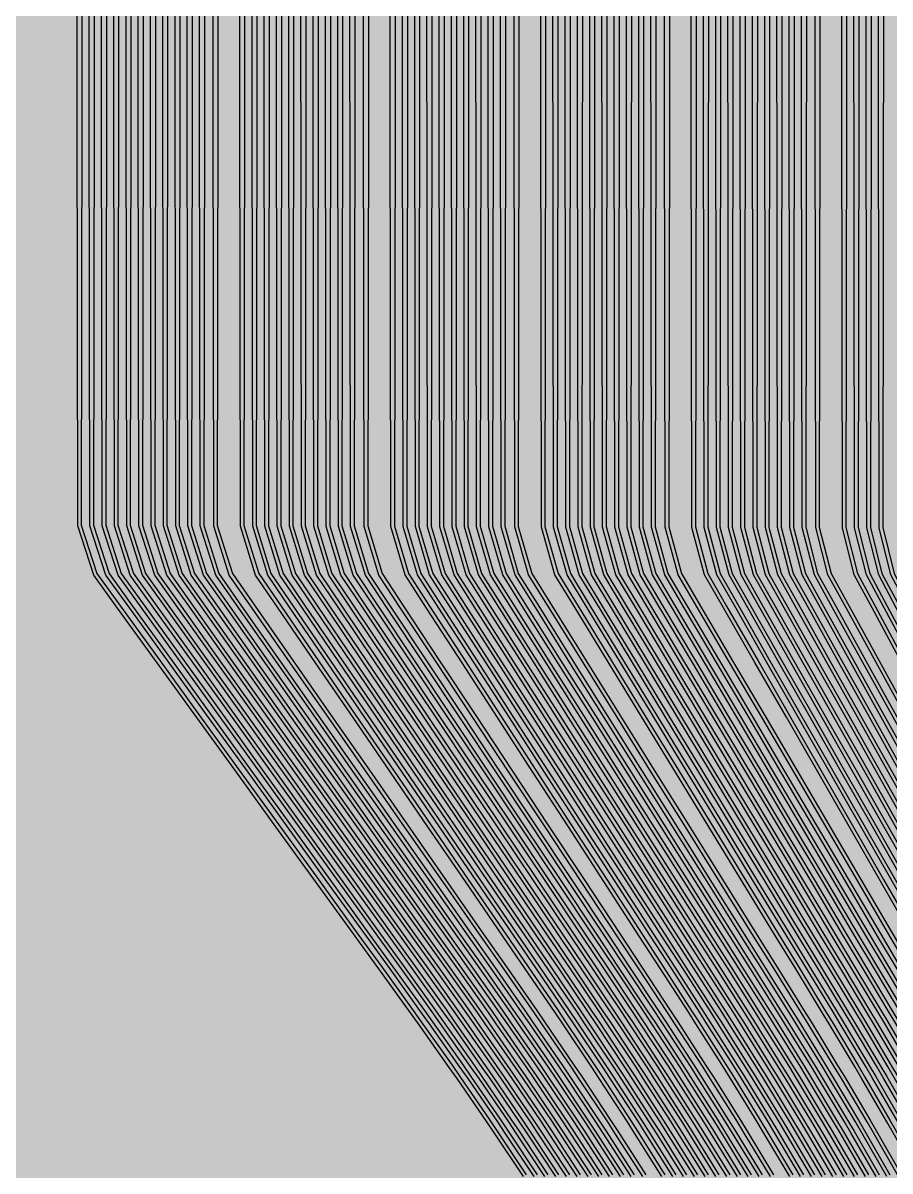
# Model space of a CAD drawing. Header units: metres. Extents: x -7240 to 10960, y -29667 to 1823.
# Drawn here: x -60 to 436, y -16546 to -15890 of the extents above; entities that cross this region are included whole.
import ezdxf

# ---------------------------------------------------------------- set-up
doc = ezdxf.new("R2010")
doc.units = ezdxf.units.M
doc.layers.add('Metal1', color=4, linetype='CONTINUOUS')
doc.layers.add('Polyimide', color=7, linetype='CONTINUOUS')

msp = doc.modelspace()

# ---------------------------------------------------------------- hatches: boundary and pattern name
at = {"layer": 'Polyimide'}
msp.add_hatch(color=7, dxfattribs=at).paths.add_polyline_path([(4088.45, -11806.89), (4098.72, -11851.21), (4115.58, -11893.47), (4138.63, -11932.7), (4167.35, -11967.99), (4201.08, -11998.53), (4239.03, -12023.62), (4280.35, -12042.68), (4349.18, -12073.73), (4413.2, -12113.76), (4471.26, -12162.04), (4522.3, -12217.69), (4565.39, -12279.7), (4599.74, -12346.94), (4624.73, -12418.19), (4639.91, -12492.16), (4645, -12567.5), (4639.91, -12642.84), (4624.73, -12716.8), (4599.74, -12788.06), (4565.39, -12855.3), (4522.3, -12917.31), (4471.26, -12972.96), (4413.2, -13021.24), (4349.18, -13061.27), (4280.35, -13092.32), (4239.03, -13111.38), (4201.08, -13136.47), (4167.35, -13167.01), (4138.63, -13202.3), (4115.58, -13241.52), (4098.72, -13283.78), (4088.45, -13328.11), (4085, -13373.48), (4085, -13567.5), (4099.45, -13861.55), (4142.64, -14152.77), (4214.18, -14438.35), (4313.36, -14715.55), (4439.24, -14981.69), (4590.59, -15234.21), (4765.97, -15470.68), (4963.68, -15688.82), (5181.82, -15886.53), (5418.29, -16061.91), (5670.81, -16213.26), (5936.95, -16339.14), (6214.15, -16438.32), (6499.73, -16509.85), (6790.95, -16553.05), (7085, -16567.5), (9960.38, -16567.5), (10038.79, -16571.35), (10116.45, -16582.87), (10192.6, -16601.95), (10266.52, -16628.4), (10337.49, -16661.96), (10404.83, -16702.32), (10467.89, -16749.09), (10526.06, -16801.81), (10578.78, -16859.98), (10625.55, -16923.04), (10665.91, -16990.38), (10699.48, -17061.35), (10725.93, -17135.27), (10745, -17211.43), (10756.52, -17289.08), (10760.38, -17367.5), (10760.38, -21957.3), (10721.61, -22012.91), (10685.97, -22070.59), (10653.58, -22130.14), (10624.53, -22191.39), (10598.92, -22254.16), (10576.82, -22318.25), (10558.3, -22383.46), (10543.41, -22449.6), (10532.21, -22516.46), (10524.72, -22583.84), (10520.97, -22651.53), (10520.97, -22719.32), (10524.72, -22787.01), (10532.21, -22854.38), (10543.41, -22921.24), (10558.3, -22987.38), (10576.82, -23052.6), (10598.92, -23116.68), (10624.53, -23179.45), (10653.58, -23240.71), (10685.97, -23300.26), (10721.61, -23357.93), (10760.38, -23413.54), (10760.38, -28667.5), (10756.52, -28745.91), (10745, -28823.57), (10725.93, -28899.73), (10699.48, -28973.65), (10665.91, -29044.62), (10625.55, -29111.96), (10578.78, -29175.01), (10526.06, -29233.19), (10467.89, -29285.91), (10404.83, -29332.68), (10337.49, -29373.04), (10266.52, -29406.6), (10192.6, -29433.05), (10116.45, -29452.13), (10038.79, -29463.65), (9960.38, -29467.5), (-6239.63, -29467.5), (-6318.04, -29463.65), (-6395.7, -29452.13), (-6471.85, -29433.05), (-6545.77, -29406.6), (-6616.74, -29373.04), (-6684.08, -29332.68), (-6747.14, -29285.91), (-6805.31, -29233.19), (-6858.03, -29175.01), (-6904.8, -29111.96), (-6945.16, -29044.62), (-6978.73, -28973.65), (-7005.18, -28899.73), (-7024.25, -28823.57), (-7035.77, -28745.91), (-7039.63, -28667.5), (-7039.63, -23426.32), (-6999.36, -23370.07), (-6962.33, -23311.63), (-6928.66, -23251.2), (-6898.45, -23188.96), (-6871.81, -23125.12), (-6848.81, -23059.88), (-6829.53, -22993.44), (-6814.04, -22926.02), (-6802.37, -22857.83), (-6794.57, -22789.09), (-6790.67, -22720.02), (-6790.67, -22650.84), (-6794.57, -22581.77), (-6802.37, -22513.03), (-6814.04, -22444.84), (-6829.53, -22377.42), (-6848.81, -22310.98), (-6871.81, -22245.74), (-6898.45, -22181.89), (-6928.66, -22119.66), (-6962.33, -22059.22), (-6999.36, -22000.79), (-7039.63, -21944.54), (-7039.63, -17367.5), (-7035.77, -17289.08), (-7024.25, -17211.43), (-7005.18, -17135.27), (-6978.73, -17061.35), (-6945.16, -16990.38), (-6904.8, -16923.04), (-6858.03, -16859.98), (-6805.31, -16801.81), (-6747.14, -16749.09), (-6684.08, -16702.32), (-6616.74, -16661.96), (-6545.77, -16628.4), (-6471.85, -16601.95), (-6395.7, -16582.87), (-6318.04, -16571.35), (-6239.63, -16567.5), (-3334, -16567.5), (-3039.95, -16553.05), (-2748.73, -16509.85), (-2463.15, -16438.32), (-2185.95, -16339.14), (-1919.81, -16213.26), (-1667.29, -16061.91), (-1430.82, -15886.53), (-1212.68, -15688.82), (-1014.97, -15470.68), (-839.59, -15234.21), (-688.24, -14981.69), (-562.36, -14715.55), (-463.18, -14438.35), (-391.64, -14152.77), (-348.45, -13861.55), (-334, -13567.5), (-334, -13373.48), (-337.45, -13328.11), (-347.72, -13283.78), (-364.58, -13241.52), (-387.63, -13202.3), (-416.35, -13167.01), (-450.08, -13136.47), (-488.03, -13111.38), (-529.35, -13092.32), (-529.35, -13092.32), (-598.18, -13061.27), (-662.2, -13021.24), (-720.26, -12972.96), (-771.3, -12917.31), (-814.39, -12855.3), (-848.74, -12788.06), (-873.73, -12716.8), (-888.91, -12642.84), (-894, -12567.5), (-888.91, -12492.16), (-873.73, -12418.19), (-848.74, -12346.94), (-814.39, -12279.7), (-771.3, -12217.69), (-720.26, -12162.04), (-662.2, -12113.76), (-598.18, -12073.73), (-529.35, -12042.68), (-488.03, -12023.62), (-450.08, -11998.53), (-416.35, -11967.99), (-387.63, -11932.7), (-364.58, -11893.47), (-347.72, -11851.21), (-337.45, -11806.89), (-334, -11761.52), (-334, -11074.31), (-337.45, -11028.94), (-347.72, -10984.62), (-364.58, -10942.36), (-387.63, -10903.13), (-416.35, -10867.84), (-450.08, -10837.3), (-488.03, -10812.21), (-529.35, -10793.16), (-529.35, -10793.16), (-598.18, -10762.1), (-662.2, -10722.07), (-720.26, -10673.8), (-771.3, -10618.15), (-814.39, -10556.13), (-848.74, -10488.89), (-873.73, -10417.64), (-888.91, -10343.67), (-894, -10268.33), (-888.91, -10192.99), (-873.73, -10119.03), (-848.74, -10047.77), (-814.39, -9980.53), (-771.3, -9918.52), (-720.26, -9862.87), (-662.2, -9814.59), (-598.18, -9774.56), (-529.35, -9743.51), (-488.03, -9724.45), (-450.08, -9699.36), (-416.35, -9668.82), (-387.63, -9633.53), (-364.58, -9594.31), (-347.72, -9552.05), (-337.45, -9507.72), (-334, -9462.35), (-334, -8775.14), (-337.45, -8729.78), (-347.72, -8685.45), (-364.58, -8643.19), (-387.63, -8603.96), (-416.35, -8568.68), (-450.08, -8538.14), (-488.03, -8513.05), (-529.35, -8493.99), (-529.35, -8493.99), (-598.18, -8462.94), (-662.2, -8422.91), (-720.26, -8374.63), (-771.3, -8318.98), (-814.39, -8256.97), (-848.74, -8189.73), (-873.73, -8118.47), (-888.91, -8044.5), (-894, -7969.17), (-888.91, -7893.83), (-873.73, -7819.86), (-848.74, -7748.61), (-814.39, -7681.36), (-771.3, -7619.35), (-720.26, -7563.7), (-662.2, -7515.42), (-598.18, -7475.4), (-529.35, -7444.34), (-529.35, -7444.34), (-488.03, -7425.28), (-450.08, -7400.2), (-416.35, -7369.66), (-387.63, -7334.37), (-364.58, -7295.14), (-347.72, -7252.88), (-337.45, -7208.56), (-334, -7163.19), (-334, -6475.98), (-337.45, -6430.61), (-347.72, -6386.29), (-364.58, -6344.02), (-387.63, -6304.8), (-416.35, -6269.51), (-450.08, -6238.97), (-488.03, -6213.88), (-529.35, -6194.82), (-529.35, -6194.82), (-598.18, -6163.77), (-662.2, -6123.74), (-720.26, -6075.46), (-771.3, -6019.81), (-814.39, -5957.8), (-848.74, -5890.56), (-873.73, -5819.31), (-888.91, -5745.34), (-894, -5670), (-888.91, -5594.66), (-873.73, -5520.69), (-848.74, -5449.44), (-814.39, -5382.2), (-771.3, -5320.19), (-720.26, -5264.54), (-662.2, -5216.26), (-598.18, -5176.23), (-529.35, -5145.18), (-529.35, -5145.18), (-488.03, -5126.12), (-450.08, -5101.03), (-416.35, -5070.49), (-387.63, -5035.2), (-364.58, -4995.98), (-347.72, -4953.71), (-337.45, -4909.39), (-334, -4864.02), (-334, 380), (-334, 1522.5), (-289, 1522.5), (-288.78, 1515.63), (-288.1, 1508.79), (-286.98, 1502.02), (-285.42, 1495.32), (-283.43, 1488.75), (-281.01, 1482.32), (-278.17, 1476.06), (-274.93, 1470), (-271.3, 1464.17), (-267.3, 1458.58), (-262.94, 1453.27), (-258.25, 1448.25), (-253.23, 1443.56), (-247.92, 1439.2), (-242.33, 1435.2), (-236.5, 1431.57), (-230.44, 1428.33), (-224.18, 1425.49), (-217.75, 1423.07), (-211.18, 1421.08), (-204.48, 1419.52), (-197.71, 1418.4), (-190.87, 1417.72), (-184, 1417.5), (-177.13, 1417.72), (-170.29, 1418.4), (-163.52, 1419.52), (-156.82, 1421.08), (-150.25, 1423.07), (-143.82, 1425.49), (-137.56, 1428.33), (-131.5, 1431.57), (-125.67, 1435.2), (-120.08, 1439.2), (-114.77, 1443.56), (-109.75, 1448.25), (-105.06, 1453.27), (-100.7, 1458.58), (-96.7, 1464.17), (-93.07, 1470), (-89.83, 1476.06), (-86.99, 1482.32), (-84.57, 1488.75), (-82.58, 1495.32), (-81.02, 1502.02), (-79.9, 1508.79), (-79.22, 1515.63), (-79, 1522.5), (1786, 1522.5), (3835, 1522.5), (3835.21, 1529.04), (3835.86, 1535.55), (3836.92, 1542.01), (3838.41, 1548.38), (3840.31, 1554.64), (3842.61, 1560.77), (3845.31, 1566.73), (3848.4, 1572.5), (3851.85, 1578.06), (3855.66, 1583.38), (3859.82, 1588.43), (3864.29, 1593.21), (3869.07, 1597.68), (3874.12, 1601.84), (3879.44, 1605.65), (3885, 1609.1), (3890.77, 1612.19), (3896.73, 1614.89), (3902.86, 1617.19), (3909.12, 1619.09), (3915.49, 1620.58), (3921.95, 1621.64), (3928.46, 1622.29), (3935, 1622.5), (3941.54, 1622.29), (3948.05, 1621.64), (3954.51, 1620.58), (3960.88, 1619.09), (3967.14, 1617.19), (3973.27, 1614.89), (3979.23, 1612.19), (3985, 1609.1), (3990.56, 1605.65), (3995.88, 1601.84), (4000.93, 1597.68), (4005.71, 1593.21), (4010.18, 1588.43), (4014.34, 1583.38), (4018.15, 1578.06), (4021.6, 1572.5), (4024.69, 1566.73), (4027.39, 1560.77), (4029.69, 1554.64), (4031.59, 1548.38), (4033.08, 1542.01), (4034.14, 1535.55), (4034.79, 1529.04), (4035, 1522.5), (4085, 1522.5), (4085, 380), (4085, 330), (4085, -4864.02), (4088.45, -4909.39), (4098.72, -4953.71), (4115.58, -4995.98), (4138.63, -5035.2), (4167.35, -5070.49), (4201.08, -5101.03), (4239.03, -5126.12), (4280.35, -5145.18), (4280.35, -5145.18), (4349.18, -5176.23), (4413.2, -5216.26), (4471.26, -5264.54), (4522.3, -5320.19), (4565.39, -5382.2), (4599.74, -5449.44), (4624.73, -5520.69), (4639.91, -5594.66), (4645, -5670), (4639.91, -5745.34), (4624.73, -5819.31), (4599.74, -5890.56), (4565.39, -5957.8), (4522.3, -6019.81), (4471.26, -6075.46), (4413.2, -6123.74), (4349.18, -6163.77), (4280.35, -6194.82), (4239.03, -6213.88), (4201.08, -6238.97), (4167.35, -6269.51), (4138.63, -6304.8), (4115.58, -6344.02), (4098.72, -6386.29), (4088.45, -6430.61), (4085, -6475.98), (4085, -11761.52), (4088.45, -11806.89)])

# ---------------------------------------------------------------- linework, layer by layer
at = {"layer": 'Metal1'}
for points in [[(226.17, -16548.82), (209.63, -16523.96), (205.33, -16517.59), (188.25, -16492.73), (183.8, -16486.36), (166.18, -16461.5), (161.6, -16455.13), (143.59, -16430.17), (130, -16411.4), (107.39, -16380.15), (84.77, -16348.91), (62.15, -16317.67), (39.54, -16286.43), (16.92, -16255.19), (-5.69, -16223.95), (-19.36, -16205.08), (-28.52, -16176.86), (-29.25, -15692.12)], [(-25.75, -15692.12), (-26.48, -16176.53), (-17.55, -16204.16), (-4.07, -16222.78), (18.54, -16254.02), (41.16, -16285.26), (63.77, -16316.5), (86.39, -16347.74), (109.01, -16378.98), (131.62, -16410.22), (145.21, -16429), (163.23, -16453.96), (167.81, -16460.34), (185.44, -16485.21), (189.9, -16491.6), (206.98, -16516.47), (211.29, -16522.84), (227.83, -16547.72)], [(232.33, -16548.82), (215.85, -16523.96), (211.56, -16517.59), (194.54, -16492.73), (190.11, -16486.36), (172.55, -16461.5), (167.98, -16455.13), (150.03, -16430.17), (136.48, -16411.39), (113.94, -16380.15), (91.4, -16348.91), (68.86, -16317.67), (46.31, -16286.43), (23.77, -16255.19), (1.23, -16223.95), (-12.39, -16205.08), (-21.52, -16176.87), (-22.25, -15692.12)], [(-18.75, -15692.12), (-19.48, -16176.55), (-10.58, -16204.16), (2.85, -16222.78), (25.39, -16254.02), (47.94, -16285.26), (70.48, -16316.5), (93.02, -16347.74), (115.56, -16378.98), (138.1, -16410.22), (151.65, -16429), (169.61, -16453.96), (174.18, -16460.34), (191.75, -16485.21), (196.19, -16491.6), (213.22, -16516.47), (217.51, -16522.85), (234, -16547.72)], [(238.5, -16548.82), (222.07, -16523.96), (217.8, -16517.59), (200.83, -16492.73), (196.41, -16486.36), (178.91, -16461.5), (174.36, -16455.13), (156.46, -16430.16), (142.96, -16411.39), (120.49, -16380.15), (98.03, -16348.91), (75.56, -16317.67), (53.09, -16286.43), (30.62, -16255.19), (8.16, -16223.95), (-5.42, -16205.08), (-14.52, -16176.89), (-15.25, -15692.12)], [(-11.75, -15692.12), (-12.48, -16176.57), (-3.61, -16204.16), (9.78, -16222.78), (32.25, -16254.02), (54.72, -16285.26), (77.18, -16316.5), (99.65, -16347.74), (122.12, -16378.98), (144.59, -16410.23), (158.09, -16429), (175.98, -16453.96), (180.54, -16460.34), (198.05, -16485.21), (202.48, -16491.6), (219.45, -16516.47), (223.74, -16522.85), (240.17, -16547.72)], [(244.66, -16548.82), (228.29, -16523.95), (224.03, -16517.59), (207.12, -16492.73), (202.72, -16486.36), (185.27, -16461.49), (180.73, -16455.13), (162.9, -16430.16), (149.44, -16411.39), (127.05, -16380.15), (104.66, -16348.91), (82.26, -16317.67), (59.87, -16286.43), (37.47, -16255.19), (15.08, -16223.95), (1.55, -16205.07), (-7.52, -16176.91), (-8.25, -15692.12)], [(-4.75, -15692.12), (-5.48, -16176.59), (3.36, -16204.16), (16.71, -16222.78), (39.1, -16254.02), (61.49, -16285.26), (83.89, -16316.5), (106.28, -16347.74), (128.67, -16378.99), (151.07, -16410.23), (164.52, -16429), (182.36, -16453.97), (186.9, -16460.34), (204.36, -16485.22), (208.77, -16491.6), (225.69, -16516.47), (229.96, -16522.85), (246.34, -16547.72)], [(250.83, -16548.81), (234.51, -16523.95), (230.26, -16517.59), (213.41, -16492.73), (209.02, -16486.36), (191.63, -16461.49), (187.11, -16455.13), (169.33, -16430.16), (155.92, -16411.39), (133.6, -16380.15), (111.28, -16348.91), (88.96, -16317.67), (66.65, -16286.43), (44.33, -16255.19), (22.01, -16223.95), (8.52, -16205.07), (-0.52, -16176.92), (-1.25, -15692.12)], [(2.25, -15692.12), (1.52, -16176.61), (10.33, -16204.17), (23.63, -16222.78), (45.95, -16254.02), (68.27, -16285.26), (90.59, -16316.51), (112.91, -16347.75), (135.23, -16378.99), (157.55, -16410.23), (170.96, -16429), (188.74, -16453.97), (193.27, -16460.34), (210.66, -16485.22), (215.06, -16491.6), (231.92, -16516.47), (236.18, -16522.85), (252.5, -16547.72)], [(256.99, -16548.81), (240.73, -16523.95), (236.5, -16517.59), (219.7, -16492.72), (215.32, -16486.36), (197.99, -16461.49), (193.49, -16455.12), (175.77, -16430.16), (162.4, -16411.39), (140.16, -16380.15), (117.91, -16348.91), (95.67, -16317.67), (73.42, -16286.43), (51.18, -16255.18), (28.93, -16223.94), (15.49, -16205.07), (6.48, -16176.94), (5.75, -15692.12)], [(9.25, -15692.12), (8.52, -16176.62), (17.3, -16204.17), (30.56, -16222.78), (52.81, -16254.02), (75.05, -16285.27), (97.3, -16316.51), (119.54, -16347.75), (141.79, -16378.99), (164.03, -16410.23), (177.4, -16429), (195.12, -16453.97), (199.63, -16460.34), (216.97, -16485.22), (221.35, -16491.6), (238.16, -16516.47), (242.4, -16522.85), (258.67, -16547.73)], [(263.16, -16548.81), (246.95, -16523.95), (242.73, -16517.58), (225.99, -16492.72), (221.63, -16486.36), (204.35, -16461.49), (199.87, -16455.12), (182.21, -16430.16), (168.88, -16411.39), (146.71, -16380.15), (124.54, -16348.91), (102.37, -16317.67), (80.2, -16286.42), (58.03, -16255.18), (35.86, -16223.94), (22.46, -16205.07), (13.48, -16176.96), (12.75, -15692.12)], [(16.25, -15692.12), (15.52, -16176.64), (24.27, -16204.17), (37.49, -16222.79), (59.66, -16254.03), (81.83, -16285.27), (104, -16316.51), (126.17, -16347.75), (148.34, -16378.99), (170.52, -16410.23), (183.84, -16429), (201.5, -16453.97), (205.99, -16460.34), (223.27, -16485.22), (227.64, -16491.6), (244.39, -16516.47), (248.62, -16522.85), (264.84, -16547.73)], [(269.32, -16548.81), (253.17, -16523.95), (248.96, -16517.58), (232.28, -16492.72), (227.93, -16486.35), (210.71, -16461.49), (206.24, -16455.12), (188.64, -16430.16), (175.36, -16411.39), (153.27, -16380.15), (131.17, -16348.9), (109.07, -16317.66), (86.98, -16286.42), (64.88, -16255.18), (42.78, -16223.94), (29.43, -16205.07), (20.48, -16176.98), (19.75, -15692.12)], [(23.25, -15692.12), (22.52, -16176.66), (31.24, -16204.17), (44.41, -16222.79), (66.51, -16254.03), (88.61, -16285.27), (110.71, -16316.51), (132.8, -16347.75), (154.9, -16378.99), (177, -16410.23), (190.28, -16429), (207.88, -16453.97), (212.35, -16460.34), (229.58, -16485.22), (233.93, -16491.6), (250.63, -16516.47), (254.84, -16522.85), (271, -16547.73)], [(275.49, -16548.81), (259.39, -16523.94), (255.2, -16517.58), (238.56, -16492.72), (234.24, -16486.35), (217.08, -16461.48), (212.62, -16455.12), (195.08, -16430.16), (181.84, -16411.39), (159.82, -16380.14), (137.8, -16348.9), (115.78, -16317.66), (93.75, -16286.42), (71.73, -16255.18), (49.71, -16223.94), (36.4, -16205.07), (27.48, -16176.99), (26.75, -15692.12)], [(30.25, -15692.12), (29.52, -16176.68), (38.22, -16204.17), (51.34, -16222.79), (73.36, -16254.03), (95.39, -16285.27), (117.41, -16316.51), (139.43, -16347.75), (161.46, -16378.99), (183.48, -16410.23), (196.71, -16429.01), (214.26, -16453.97), (218.72, -16460.34), (235.89, -16485.22), (240.22, -16491.6), (256.86, -16516.48), (261.06, -16522.85), (277.17, -16547.73)], [(281.65, -16548.81), (265.6, -16523.94), (261.43, -16517.58), (244.85, -16492.72), (240.54, -16486.35), (223.44, -16461.48), (219, -16455.12), (201.51, -16430.15), (188.33, -16411.38), (166.38, -16380.14), (144.43, -16348.9), (122.48, -16317.66), (100.53, -16286.42), (78.58, -16255.18), (56.63, -16223.94), (43.37, -16205.07), (34.48, -16177.01), (33.75, -15692.12)], [(37.25, -15692.12), (36.52, -16176.69), (45.19, -16204.17), (58.27, -16222.79), (80.22, -16254.03), (102.17, -16285.27), (124.11, -16316.51), (146.06, -16347.75), (168.01, -16378.99), (189.96, -16410.23), (203.15, -16429.01), (220.63, -16453.97), (225.08, -16460.34), (242.19, -16485.22), (246.51, -16491.6), (263.1, -16516.48), (267.28, -16522.85), (283.34, -16547.73)], [(287.82, -16548.81), (271.82, -16523.94), (267.66, -16517.58), (251.14, -16492.72), (246.84, -16486.35), (229.8, -16461.48), (225.37, -16455.12), (207.95, -16430.15), (194.81, -16411.38), (172.93, -16380.14), (151.06, -16348.9), (129.18, -16317.66), (107.31, -16286.42), (85.43, -16255.18), (63.56, -16223.94), (50.34, -16205.07), (41.48, -16177.03), (40.75, -15692.12)], [(44.25, -15692.12), (43.52, -16176.71), (52.16, -16204.17), (65.19, -16222.79), (87.07, -16254.03), (108.94, -16285.27), (130.82, -16316.51), (152.69, -16347.75), (174.57, -16378.99), (196.44, -16410.24), (209.59, -16429.01), (227.01, -16453.97), (231.44, -16460.34), (248.5, -16485.22), (252.8, -16491.6), (269.33, -16516.48), (273.5, -16522.85), (289.5, -16547.73)], [(294.42, -16548.81), (278.5, -16523.94), (274.36, -16517.58), (257.92, -16492.71), (253.64, -16486.35), (236.67, -16461.48), (232.27, -16455.12), (214.92, -16430.15), (201.84, -16411.38), (180.07, -16380.14), (158.29, -16348.9), (136.52, -16317.66), (114.75, -16286.42), (92.98, -16255.18), (71.2, -16223.94), (58.05, -16205.07), (49.23, -16177.05), (48.5, -15692.12)], [(52, -15692.12), (51.27, -16176.73), (59.87, -16204.17), (72.84, -16222.79), (94.62, -16254.03), (116.39, -16285.27), (138.16, -16316.51), (159.94, -16347.76), (181.71, -16379), (203.48, -16410.24), (216.56, -16429.01), (233.91, -16453.98), (238.32, -16460.35), (255.29, -16485.23), (259.58, -16491.6), (276.03, -16516.48), (280.18, -16522.85), (296.11, -16547.73)], [(305.39, -16548.8), (289.75, -16523.93), (285.68, -16517.57), (269.52, -16492.7), (265.32, -16486.34), (248.65, -16461.47), (244.32, -16455.11), (227.28, -16430.14), (214.43, -16411.37), (193.03, -16380.13), (171.64, -16348.89), (150.25, -16317.65), (128.85, -16286.41), (107.46, -16255.17), (86.07, -16223.93), (73.15, -16205.06), (64.48, -16177.13), (63.75, -15692.12)], [(67.25, -15692.12), (66.52, -16176.82), (74.97, -16204.18), (87.72, -16222.8), (109.11, -16254.04), (130.5, -16285.28), (151.9, -16316.52), (173.29, -16347.76), (194.68, -16379), (216.08, -16410.24), (228.93, -16429.02), (245.97, -16453.98), (250.31, -16460.35), (266.99, -16485.23), (271.19, -16491.61), (287.36, -16516.49), (291.44, -16522.86), (307.09, -16547.74)], [(311.56, -16548.8), (295.97, -16523.93), (291.92, -16517.57), (275.81, -16492.7), (271.62, -16486.34), (255.01, -16461.47), (250.7, -16455.11), (233.72, -16430.14), (220.91, -16411.37), (199.59, -16380.13), (178.27, -16348.89), (156.95, -16317.65), (135.63, -16286.41), (114.31, -16255.17), (92.99, -16223.93), (80.12, -16205.06), (71.48, -16177.15), (70.75, -15692.12)], [(74.25, -15692.12), (73.52, -16176.84), (81.94, -16204.18), (94.65, -16222.8), (115.96, -16254.04), (137.28, -16285.28), (158.6, -16316.52), (179.92, -16347.76), (201.24, -16379), (222.56, -16410.25), (235.37, -16429.02), (252.35, -16453.98), (256.67, -16460.35), (273.29, -16485.23), (277.49, -16491.61), (293.6, -16516.49), (297.66, -16522.86), (313.26, -16547.74)], [(317.72, -16548.8), (302.19, -16523.92), (298.15, -16517.57), (282.1, -16492.7), (277.93, -16486.34), (261.37, -16461.47), (257.08, -16455.11), (240.15, -16430.14), (227.39, -16411.37), (206.14, -16380.13), (184.9, -16348.89), (163.65, -16317.65), (142.41, -16286.41), (121.16, -16255.17), (99.92, -16223.93), (87.09, -16205.06), (78.48, -16177.16), (77.75, -15692.12)], [(81.25, -15692.12), (80.52, -16176.86), (88.91, -16204.18), (101.57, -16222.8), (122.82, -16254.04), (144.06, -16285.28), (165.31, -16316.52), (186.55, -16347.77), (207.8, -16379.01), (229.04, -16410.25), (241.81, -16429.02), (258.73, -16453.99), (263.03, -16460.35), (279.6, -16485.24), (283.78, -16491.61), (299.83, -16516.49), (303.88, -16522.86), (319.42, -16547.74)], [(323.89, -16548.79), (308.4, -16523.92), (304.38, -16517.57), (288.39, -16492.7), (284.23, -16486.34), (267.73, -16461.46), (263.45, -16455.11), (246.59, -16430.14), (233.87, -16411.37), (212.7, -16380.13), (191.53, -16348.89), (170.36, -16317.65), (149.18, -16286.41), (128.01, -16255.17), (106.84, -16223.92), (94.06, -16205.06), (85.48, -16177.18), (84.75, -15692.12)], [(88.25, -15692.12), (87.52, -16176.87), (95.88, -16204.18), (108.5, -16222.8), (129.67, -16254.04), (150.84, -16285.28), (172.01, -16316.53), (193.18, -16347.77), (214.35, -16379.01), (235.52, -16410.25), (248.24, -16429.02), (265.11, -16453.99), (269.4, -16460.35), (285.9, -16485.24), (290.07, -16491.61), (306.07, -16516.49), (310.1, -16522.86), (325.59, -16547.74)], [(330.05, -16548.79), (314.62, -16523.92), (310.62, -16517.56), (294.68, -16492.7), (290.54, -16486.34), (274.09, -16461.46), (269.83, -16455.1), (253.02, -16430.14), (240.35, -16411.37), (219.25, -16380.13), (198.16, -16348.89), (177.06, -16317.65), (155.96, -16286.41), (134.86, -16255.16), (113.77, -16223.92), (101.03, -16205.05), (92.48, -16177.2), (91.75, -15692.12)], [(95.25, -15692.12), (94.52, -16176.89), (102.85, -16204.18), (115.43, -16222.8), (136.52, -16254.05), (157.62, -16285.29), (178.72, -16316.53), (199.81, -16347.77), (220.91, -16379.01), (242.01, -16410.25), (254.68, -16429.02), (271.49, -16453.99), (275.76, -16460.35), (292.21, -16485.24), (296.36, -16491.61), (312.3, -16516.49), (316.32, -16522.86), (331.76, -16547.75)], [(336.22, -16548.79), (320.84, -16523.92), (316.85, -16517.56), (300.97, -16492.69), (296.84, -16486.33), (280.46, -16461.46), (276.21, -16455.1), (259.46, -16430.14), (246.83, -16411.37), (225.81, -16380.13), (204.78, -16348.89), (183.76, -16317.64), (162.74, -16286.4), (141.72, -16255.16), (120.69, -16223.92), (108, -16205.05), (99.48, -16177.21), (98.75, -15692.12)], [(102.25, -15692.12), (101.52, -16176.91), (109.82, -16204.18), (122.35, -16222.81), (143.38, -16254.05), (164.4, -16285.29), (185.42, -16316.53), (206.44, -16347.77), (227.47, -16379.01), (248.49, -16410.25), (261.12, -16429.02), (277.87, -16453.99), (282.12, -16460.35), (298.52, -16485.24), (302.65, -16491.61), (318.54, -16516.49), (322.54, -16522.86), (337.92, -16547.75)], [(342.38, -16548.79), (327.06, -16523.92), (323.08, -16517.56), (307.26, -16492.69), (303.15, -16486.33), (286.82, -16461.46), (282.58, -16455.1), (265.9, -16430.14), (253.31, -16411.37), (232.36, -16380.13), (211.41, -16348.88), (190.46, -16317.64), (169.52, -16286.4), (148.57, -16255.16), (127.62, -16223.92), (114.97, -16205.05), (106.48, -16177.23), (105.75, -15692.12)], [(109.25, -15692.12), (108.52, -16176.93), (116.79, -16204.19), (129.28, -16222.81), (150.23, -16254.05), (171.18, -16285.29), (192.13, -16316.53), (213.07, -16347.77), (234.02, -16379.01), (254.97, -16410.25), (267.56, -16429.02), (284.25, -16453.99), (288.49, -16460.35), (304.82, -16485.24), (308.94, -16491.61), (324.77, -16516.49), (328.76, -16522.86), (344.09, -16547.75)], [(348.55, -16548.79), (333.28, -16523.91), (329.32, -16517.56), (313.55, -16492.69), (309.45, -16486.33), (293.18, -16461.46), (288.96, -16455.1), (272.33, -16430.13), (259.79, -16411.36), (238.92, -16380.12), (218.04, -16348.88), (197.17, -16317.64), (176.29, -16286.4), (155.42, -16255.16), (134.54, -16223.92), (121.94, -16205.05), (113.48, -16177.25), (112.75, -15692.12)], [(116.25, -15692.12), (115.52, -16176.94), (123.76, -16204.19), (136.21, -16222.81), (157.08, -16254.05), (177.96, -16285.29), (198.83, -16316.53), (219.7, -16347.77), (240.58, -16379.01), (261.45, -16410.25), (273.99, -16429.02), (290.62, -16453.99), (294.85, -16460.36), (311.13, -16485.24), (315.23, -16491.61), (331.01, -16516.5), (334.98, -16522.86), (350.26, -16547.75)], [(354.71, -16548.79), (339.5, -16523.91), (335.55, -16517.56), (319.84, -16492.69), (315.75, -16486.33), (299.54, -16461.45), (295.34, -16455.1), (278.77, -16430.13), (266.27, -16411.36), (245.47, -16380.12), (224.67, -16348.88), (203.87, -16317.64), (183.07, -16286.4), (162.27, -16255.16), (141.47, -16223.92), (128.91, -16205.05), (120.48, -16177.26), (119.75, -15692.12)], [(123.25, -15692.12), (122.52, -16176.96), (130.73, -16204.19), (143.13, -16222.81), (163.93, -16254.05), (184.73, -16285.29), (205.53, -16316.53), (226.33, -16347.77), (247.13, -16379.01), (267.94, -16410.26), (280.43, -16429.03), (297, -16453.99), (301.21, -16460.36), (317.43, -16485.24), (321.52, -16491.61), (337.25, -16516.5), (341.2, -16522.86), (356.42, -16547.75)], [(360.88, -16548.79), (345.72, -16523.91), (341.78, -16517.56), (326.12, -16492.69), (322.06, -16486.33), (305.9, -16461.45), (301.71, -16455.1), (285.2, -16430.13), (272.75, -16411.36), (252.02, -16380.12), (231.3, -16348.88), (210.57, -16317.64), (189.85, -16286.4), (169.12, -16255.16), (148.39, -16223.92), (135.88, -16205.05), (127.48, -16177.28), (126.75, -15692.12)], [(130.25, -15692.12), (129.52, -16176.98), (137.71, -16204.19), (150.06, -16222.81), (170.79, -16254.05), (191.51, -16285.29), (212.24, -16316.53), (232.96, -16347.77), (253.69, -16379.02), (274.42, -16410.26), (286.87, -16429.03), (303.38, -16454), (307.57, -16460.36), (323.74, -16485.25), (327.81, -16491.61), (343.48, -16516.5), (347.42, -16522.86), (362.59, -16547.75)], [(367.48, -16548.78), (352.4, -16523.91), (348.48, -16517.56), (332.9, -16492.68), (328.85, -16486.33), (312.77, -16461.45), (308.61, -16455.1), (292.18, -16430.13), (279.79, -16411.36), (259.16, -16380.12), (238.54, -16348.88), (217.91, -16317.64), (197.29, -16286.4), (176.66, -16255.16), (156.04, -16223.91), (143.58, -16205.05), (135.23, -16177.3), (134.5, -15692.12)], [(138, -15692.12), (137.27, -16177), (145.42, -16204.19), (157.71, -16222.81), (178.33, -16254.05), (198.96, -16285.29), (219.58, -16316.54), (240.21, -16347.78), (260.83, -16379.02), (281.46, -16410.26), (293.85, -16429.03), (310.28, -16454), (314.45, -16460.36), (330.53, -16485.25), (334.59, -16491.61), (350.18, -16516.5), (354.1, -16522.86), (369.2, -16547.75)], [(378.45, -16548.78), (363.64, -16523.9), (359.8, -16517.55), (344.5, -16492.67), (340.53, -16486.32), (324.75, -16461.44), (320.66, -16455.09), (304.54, -16430.12), (292.37, -16411.35), (272.13, -16380.11), (251.88, -16348.87), (231.64, -16317.63), (211.39, -16286.39), (191.15, -16255.15), (170.91, -16223.91), (158.68, -16205.04), (150.48, -16177.38), (149.75, -15692.12)], [(153.25, -15692.12), (152.52, -16177.08), (160.52, -16204.2), (172.58, -16222.82), (192.83, -16254.06), (213.07, -16285.3), (233.32, -16316.54), (253.56, -16347.78), (273.81, -16379.02), (294.05, -16410.27), (306.21, -16429.03), (322.34, -16454), (326.44, -16460.36), (342.23, -16485.25), (346.2, -16491.62), (361.51, -16516.51), (365.36, -16522.87), (380.18, -16547.76)], [(384.62, -16548.78), (369.86, -16523.9), (366.04, -16517.55), (350.79, -16492.67), (346.84, -16486.32), (331.11, -16461.44), (327.04, -16455.09), (310.97, -16430.12), (298.85, -16411.35), (278.68, -16380.11), (258.51, -16348.87), (238.34, -16317.63), (218.17, -16286.39), (198, -16255.15), (177.83, -16223.91), (165.65, -16205.04), (157.48, -16177.4), (156.75, -15692.12)], [(160.25, -15692.12), (159.52, -16177.1), (167.49, -16204.2), (179.51, -16222.82), (199.68, -16254.06), (219.85, -16285.3), (240.02, -16316.54), (260.19, -16347.79), (280.36, -16379.03), (300.53, -16410.27), (312.65, -16429.04), (328.72, -16454.01), (332.8, -16460.36), (348.53, -16485.26), (352.49, -16491.62), (367.74, -16516.51), (371.58, -16522.87), (386.34, -16547.76)], [(390.78, -16548.77), (376.08, -16523.89), (372.27, -16517.55), (357.08, -16492.67), (353.14, -16486.32), (337.47, -16461.44), (333.42, -16455.09), (317.41, -16430.12), (305.33, -16411.35), (285.24, -16380.11), (265.14, -16348.87), (245.04, -16317.63), (224.95, -16286.39), (204.85, -16255.15), (184.76, -16223.9), (172.62, -16205.04), (164.48, -16177.41), (163.75, -15692.12)], [(167.25, -15692.12), (166.52, -16177.12), (174.46, -16204.2), (186.44, -16222.82), (206.53, -16254.06), (226.63, -16285.3), (246.73, -16316.55), (266.82, -16347.79), (286.92, -16379.03), (307.02, -16410.27), (319.09, -16429.04), (335.1, -16454.01), (339.16, -16460.36), (354.84, -16485.26), (358.79, -16491.62), (373.98, -16516.51), (377.8, -16522.87), (392.51, -16547.76)], [(396.95, -16548.77), (382.3, -16523.89), (378.5, -16517.54), (363.37, -16492.67), (359.45, -16486.32), (343.84, -16461.43), (339.79, -16455.08), (323.84, -16430.12), (311.81, -16411.35), (291.79, -16380.11), (271.77, -16348.87), (251.75, -16317.63), (231.72, -16286.39), (211.7, -16255.14), (191.68, -16223.9), (179.59, -16205.04), (171.48, -16177.43), (170.75, -15692.12)], [(174.25, -15692.12), (173.52, -16177.13), (181.43, -16204.2), (193.36, -16222.82), (213.39, -16254.07), (233.41, -16285.31), (253.43, -16316.55), (273.45, -16347.79), (293.48, -16379.03), (313.5, -16410.27), (325.53, -16429.04), (341.48, -16454.01), (345.53, -16460.37), (361.14, -16485.26), (365.08, -16491.62), (380.22, -16516.51), (384.02, -16522.87), (398.68, -16547.77)], [(403.11, -16548.77), (388.52, -16523.89), (384.74, -16517.54), (369.66, -16492.66), (365.75, -16486.31), (350.2, -16461.43), (346.17, -16455.08), (330.28, -16430.11), (318.29, -16411.35), (298.35, -16380.11), (278.4, -16348.87), (258.45, -16317.62), (238.5, -16286.38), (218.55, -16255.14), (198.61, -16223.9), (186.56, -16205.04), (178.48, -16177.44), (177.75, -15692.12)], [(181.25, -15692.12), (180.52, -16177.15), (188.4, -16204.2), (200.29, -16222.83), (220.24, -16254.07), (240.19, -16285.31), (260.14, -16316.55), (280.08, -16347.79), (300.03, -16379.03), (319.98, -16410.27), (331.96, -16429.04), (347.86, -16454.01), (351.89, -16460.37), (367.45, -16485.26), (371.37, -16491.62), (386.45, -16516.51), (390.24, -16522.87), (404.84, -16547.77)], [(409.28, -16548.77), (394.74, -16523.89), (390.97, -16517.54), (375.95, -16492.66), (372.05, -16486.31), (356.56, -16461.43), (352.55, -16455.08), (336.71, -16430.11), (324.77, -16411.35), (304.9, -16380.11), (285.03, -16348.86), (265.15, -16317.62), (245.28, -16286.38), (225.4, -16255.14), (205.53, -16223.9), (193.53, -16205.04), (185.48, -16177.46), (184.75, -15692.12)], [(188.25, -15692.12), (187.52, -16177.17), (195.37, -16204.2), (207.22, -16222.83), (227.09, -16254.07), (246.97, -16285.31), (266.84, -16316.55), (286.71, -16347.79), (306.59, -16379.03), (326.46, -16410.27), (338.4, -16429.04), (354.24, -16454.01), (358.25, -16460.37), (373.76, -16485.26), (377.66, -16491.62), (392.69, -16516.51), (396.46, -16522.87), (411.01, -16547.77)], [(415.45, -16548.77), (400.96, -16523.89), (397.2, -16517.54), (382.24, -16492.66), (378.36, -16486.31), (362.92, -16461.43), (358.92, -16455.08), (343.15, -16430.11), (331.26, -16411.34), (311.46, -16380.1), (291.66, -16348.86), (271.86, -16317.62), (252.06, -16286.38), (232.26, -16255.14), (212.46, -16223.9), (200.5, -16205.03), (192.48, -16177.47), (191.75, -15692.12)], [(195.25, -15692.12), (194.52, -16177.18), (202.34, -16204.2), (214.14, -16222.83), (233.94, -16254.07), (253.74, -16285.31), (273.54, -16316.55), (293.34, -16347.79), (313.14, -16379.03), (332.94, -16410.27), (344.84, -16429.04), (360.61, -16454.01), (364.62, -16460.37), (380.06, -16485.26), (383.95, -16491.62), (398.92, -16516.52), (402.68, -16522.87), (417.18, -16547.77)], [(421.61, -16548.77), (407.18, -16523.88), (403.44, -16517.54), (388.53, -16492.66), (384.66, -16486.31), (369.28, -16461.43), (365.3, -16455.08), (349.59, -16430.11), (337.74, -16411.34), (318.01, -16380.1), (298.28, -16348.86), (278.56, -16317.62), (258.83, -16286.38), (239.11, -16255.14), (219.38, -16223.9), (207.47, -16205.03), (199.48, -16177.49), (198.75, -15692.12)], [(202.25, -15692.12), (201.52, -16177.2), (209.31, -16204.21), (221.07, -16222.83), (240.8, -16254.07), (260.52, -16285.31), (280.25, -16316.55), (299.97, -16347.79), (319.7, -16379.03), (339.43, -16410.28), (351.28, -16429.04), (366.99, -16454.01), (370.98, -16460.37), (386.37, -16485.26), (390.24, -16491.62), (405.16, -16516.52), (408.9, -16522.87), (423.34, -16547.77)], [(427.78, -16548.77), (413.4, -16523.88), (409.67, -16517.54), (394.82, -16492.66), (390.97, -16486.31), (375.64, -16461.42), (371.68, -16455.08), (356.02, -16430.11), (344.22, -16411.34), (324.56, -16380.1), (304.91, -16348.86), (285.26, -16317.62), (265.61, -16286.38), (245.96, -16255.14), (226.31, -16223.9), (214.44, -16205.03), (206.48, -16177.5), (205.75, -15692.12)], [(209.25, -15692.12), (208.52, -16177.22), (216.28, -16204.21), (228, -16222.83), (247.65, -16254.07), (267.3, -16285.31), (286.95, -16316.55), (306.61, -16347.8), (326.26, -16379.04), (345.91, -16410.28), (357.71, -16429.04), (373.37, -16454.02), (377.34, -16460.37), (392.67, -16485.27), (396.53, -16491.63), (411.39, -16516.52), (415.12, -16522.88), (429.51, -16547.77)], [(433.94, -16548.77), (419.62, -16523.88), (415.9, -16517.54), (401.11, -16492.65), (397.27, -16486.31), (382, -16461.42), (378.05, -16455.08), (362.46, -16430.11), (350.7, -16411.34), (331.12, -16380.1), (311.54, -16348.86), (291.96, -16317.62), (272.39, -16286.38), (252.81, -16255.14), (233.23, -16223.89), (221.41, -16205.03), (213.48, -16177.52), (212.75, -15692.12)], [(216.25, -15692.12), (215.52, -16177.23), (223.25, -16204.21), (234.93, -16222.83), (254.5, -16254.07), (274.08, -16285.31), (293.66, -16316.56), (313.24, -16347.8), (332.81, -16379.04), (352.39, -16410.28), (364.15, -16429.05), (379.75, -16454.02), (383.71, -16460.37), (398.98, -16485.27), (402.82, -16491.63), (417.63, -16516.52), (421.35, -16522.88), (435.68, -16547.77)], [(440.54, -16548.76), (426.29, -16523.88), (422.6, -16517.53), (407.88, -16492.65), (404.06, -16486.31), (388.88, -16461.42), (384.95, -16455.07), (369.43, -16430.1), (357.73, -16411.34), (338.26, -16380.1), (318.78, -16348.86), (299.3, -16317.62), (279.83, -16286.37), (260.35, -16255.13), (240.88, -16223.89), (229.12, -16205.03), (221.23, -16177.54), (220.5, -15692.12)], [(224, -15692.12), (223.27, -16177.25), (230.96, -16204.21), (242.57, -16222.83), (262.05, -16254.08), (281.53, -16285.32), (301, -16316.56), (320.48, -16347.8), (339.95, -16379.04), (359.43, -16410.28), (371.13, -16429.05), (386.65, -16454.02), (390.58, -16460.37), (405.77, -16485.27), (409.6, -16491.63), (424.32, -16516.52), (428.02, -16522.88), (442.28, -16547.78)], [(451.52, -16548.76), (437.54, -16523.87), (433.92, -16517.53), (419.49, -16492.64), (415.75, -16486.3), (400.85, -16461.41), (397, -16455.07), (381.79, -16430.1), (370.32, -16411.33), (351.22, -16380.09), (332.13, -16348.85), (313.03, -16317.61), (293.93, -16286.37), (274.84, -16255.13), (255.74, -16223.89), (244.21, -16205.02), (236.48, -16177.62), (235.75, -15692.12)], [(239.25, -15692.12), (238.52, -16177.34), (246.06, -16204.22), (257.45, -16222.84), (276.55, -16254.08), (295.64, -16285.32), (314.74, -16316.57), (333.83, -16347.81), (352.93, -16379.05), (372.03, -16410.29), (383.5, -16429.05), (398.71, -16454.03), (402.57, -16460.38), (417.47, -16485.28), (421.21, -16491.63), (435.66, -16516.53), (439.28, -16522.88), (453.26, -16547.78)], [(457.68, -16548.75), (443.76, -16523.87), (440.16, -16517.53), (425.78, -16492.64), (422.05, -16486.3), (407.22, -16461.41), (403.38, -16455.06), (388.23, -16430.1), (376.8, -16411.33), (357.78, -16380.09), (338.76, -16348.85), (319.73, -16317.61), (300.71, -16286.37), (281.69, -16255.12), (262.67, -16223.88), (251.18, -16205.02), (243.48, -16177.63), (242.75, -15692.12)], [(246.25, -15692.12), (245.52, -16177.35), (253.03, -16204.22), (264.38, -16222.84), (283.4, -16254.08), (302.42, -16285.33), (321.44, -16316.57), (340.46, -16347.81), (359.49, -16379.05), (378.51, -16410.29), (389.93, -16429.06), (405.09, -16454.03), (408.93, -16460.38), (423.77, -16485.28), (427.5, -16491.63), (441.89, -16516.53), (445.5, -16522.88), (459.43, -16547.78)], [(463.85, -16548.75), (449.98, -16523.86), (446.39, -16517.52), (432.06, -16492.64), (428.35, -16486.3), (413.58, -16461.4), (409.76, -16455.06), (394.66, -16430.09), (383.28, -16411.33), (364.33, -16380.09), (345.38, -16348.85), (326.44, -16317.61), (307.49, -16286.36), (288.54, -16255.12), (269.59, -16223.88), (258.15, -16205.02), (250.48, -16177.65), (249.75, -15692.12)], [(253.25, -15692.12), (252.52, -16177.37), (260.01, -16204.22), (271.3, -16222.85), (290.25, -16254.09), (309.2, -16285.33), (328.15, -16316.57), (347.09, -16347.81), (366.04, -16379.05), (384.99, -16410.29), (396.37, -16429.06), (411.47, -16454.03), (415.29, -16460.38), (430.08, -16485.28), (433.79, -16491.63), (448.13, -16516.53), (451.72, -16522.88), (465.6, -16547.79)], [(470.01, -16548.75), (456.2, -16523.86), (452.62, -16517.52), (438.35, -16492.64), (434.66, -16486.29), (419.94, -16461.4), (416.13, -16455.06), (401.1, -16430.09), (389.76, -16411.33), (370.89, -16380.09), (352.01, -16348.84), (333.14, -16317.6), (314.27, -16286.36), (295.39, -16255.12), (276.52, -16223.88), (265.12, -16205.02), (257.48, -16177.66), (256.75, -15692.12)], [(260.25, -15692.12), (259.52, -16177.38), (266.98, -16204.22), (278.23, -16222.85), (297.1, -16254.09), (315.98, -16285.33), (334.85, -16316.57), (353.72, -16347.81), (372.6, -16379.05), (391.47, -16410.29), (402.81, -16429.06), (417.85, -16454.03), (421.66, -16460.38), (436.38, -16485.28), (440.09, -16491.63), (454.36, -16516.53), (457.94, -16522.88), (471.76, -16547.79)], [(476.18, -16548.75), (462.42, -16523.86), (458.86, -16517.52), (444.64, -16492.63), (440.96, -16486.29), (426.3, -16461.4), (422.51, -16455.06), (407.53, -16430.09), (396.24, -16411.32), (377.44, -16380.08), (358.64, -16348.84), (339.84, -16317.6), (321.04, -16286.36), (302.24, -16255.12), (283.44, -16223.88), (272.09, -16205.02), (264.48, -16177.68), (263.75, -15692.12)], [(267.25, -15692.12), (266.52, -16177.4), (273.95, -16204.22), (285.16, -16222.85), (303.96, -16254.09), (322.76, -16285.33), (341.56, -16316.57), (360.35, -16347.81), (379.15, -16379.05), (397.95, -16410.29), (409.25, -16429.06), (424.23, -16454.03), (428.02, -16460.38), (442.69, -16485.28), (446.38, -16491.64), (460.6, -16516.54), (464.16, -16522.89), (477.93, -16547.79)], [(482.34, -16548.75), (468.64, -16523.86), (465.09, -16517.52), (450.93, -16492.63), (447.27, -16486.29), (432.66, -16461.4), (428.89, -16455.06), (413.97, -16430.09), (402.72, -16411.32), (384, -16380.08), (365.27, -16348.84), (346.54, -16317.6), (327.82, -16286.36), (309.09, -16255.12), (290.37, -16223.88), (279.06, -16205.02), (271.48, -16177.69), (270.75, -15692.12)], [(274.25, -15692.12), (273.52, -16177.41), (280.92, -16204.22), (292.08, -16222.85), (310.81, -16254.09), (329.53, -16285.33), (348.26, -16316.57), (366.99, -16347.81), (385.71, -16379.05), (404.44, -16410.3), (415.68, -16429.06), (430.6, -16454.03), (434.38, -16460.38), (449, -16485.28), (452.67, -16491.64), (466.83, -16516.54), (470.39, -16522.89), (484.1, -16547.79)], [(488.51, -16548.75), (474.86, -16523.86), (471.32, -16517.52), (457.22, -16492.63), (453.57, -16486.29), (439.02, -16461.4), (435.26, -16455.06), (420.4, -16430.09), (409.2, -16411.32), (390.55, -16380.08), (371.9, -16348.84), (353.25, -16317.6), (334.6, -16286.36), (315.94, -16255.12), (297.29, -16223.88), (286.03, -16205.02), (278.48, -16177.71), (277.75, -15692.12)], [(281.25, -15692.12), (280.52, -16177.43), (287.89, -16204.22), (299.01, -16222.85), (317.66, -16254.09), (336.31, -16285.33), (354.96, -16316.57), (373.62, -16347.81), (392.27, -16379.06), (410.92, -16410.3), (422.12, -16429.06), (436.98, -16454.04), (440.75, -16460.38), (455.3, -16485.29), (458.96, -16491.64), (473.07, -16516.54), (476.61, -16522.89), (490.26, -16547.79)], [(494.67, -16548.75), (481.07, -16523.85), (477.56, -16517.52), (463.51, -16492.63), (459.88, -16486.29), (445.38, -16461.39), (441.64, -16455.06), (426.84, -16430.09), (415.68, -16411.32), (397.1, -16380.08), (378.53, -16348.84), (359.95, -16317.6), (341.37, -16286.36), (322.79, -16255.12), (304.22, -16223.87), (293, -16205.01), (285.48, -16177.72), (284.75, -15692.12)], [(288.25, -15692.12), (287.52, -16177.45), (294.86, -16204.22), (305.94, -16222.85), (324.51, -16254.09), (343.09, -16285.33), (361.67, -16316.58), (380.25, -16347.82), (398.82, -16379.06), (417.4, -16410.3), (428.56, -16429.06), (443.36, -16454.04), (447.11, -16460.38), (461.61, -16485.29), (465.25, -16491.64), (479.3, -16516.54), (482.83, -16522.89), (496.43, -16547.79)], [(500.84, -16548.74), (487.29, -16523.85), (483.79, -16517.52), (469.8, -16492.63), (466.18, -16486.29), (451.75, -16461.39), (448.02, -16455.05), (433.28, -16430.08), (422.16, -16411.32), (403.66, -16380.08), (385.16, -16348.84), (366.65, -16317.6), (348.15, -16286.36), (329.65, -16255.11), (311.14, -16223.87), (299.97, -16205.01), (292.48, -16177.74), (291.75, -15692.12)], [(295.25, -15692.12), (294.52, -16177.46), (301.83, -16204.23), (312.86, -16222.85), (331.37, -16254.1), (349.87, -16285.34), (368.37, -16316.58), (386.88, -16347.82), (405.38, -16379.06), (423.88, -16410.3), (435, -16429.07), (449.74, -16454.04), (453.47, -16460.38), (467.91, -16485.29), (471.54, -16491.64), (485.54, -16516.54), (489.05, -16522.89), (502.6, -16547.79)], [(507, -16548.74), (493.51, -16523.85), (490.02, -16517.51), (476.09, -16492.62), (472.48, -16486.28), (458.11, -16461.39), (454.39, -16455.05), (439.71, -16430.08), (428.64, -16411.32), (410.21, -16380.08), (391.78, -16348.84), (373.35, -16317.59), (354.93, -16286.35), (336.5, -16255.11), (318.07, -16223.87), (306.94, -16205.01), (299.48, -16177.75), (298.75, -15692.12)], [(302.25, -15692.12), (301.52, -16177.48), (308.8, -16204.23), (319.79, -16222.86), (338.22, -16254.1), (356.65, -16285.34), (375.08, -16316.58), (393.51, -16347.82), (411.94, -16379.06), (430.36, -16410.3), (441.43, -16429.07), (456.12, -16454.04), (459.84, -16460.38), (474.22, -16485.29), (477.83, -16491.64), (491.77, -16516.54), (495.27, -16522.89), (508.76, -16547.8)], [(513.61, -16548.74), (500.19, -16523.85), (496.72, -16517.51), (482.86, -16492.62), (479.28, -16486.28), (464.98, -16461.39), (461.29, -16455.05), (446.69, -16430.08), (435.68, -16411.32), (417.35, -16380.07), (399.02, -16348.83), (380.7, -16317.59), (362.37, -16286.35), (344.04, -16255.11), (325.71, -16223.87), (314.65, -16205.01), (307.23, -16177.77), (306.5, -15692.12)], [(310, -15692.12), (309.27, -16177.5), (316.51, -16204.23), (327.44, -16222.86), (345.77, -16254.1), (364.09, -16285.34), (382.42, -16316.58), (400.75, -16347.82), (419.08, -16379.06), (437.4, -16410.3), (448.41, -16429.07), (463.01, -16454.04), (466.71, -16460.39), (481.01, -16485.29), (484.61, -16491.64), (498.47, -16516.54), (501.95, -16522.89), (515.37, -16547.8)], [(524.58, -16548.73), (511.44, -16523.84), (508.04, -16517.5), (494.47, -16492.61), (490.96, -16486.27), (476.96, -16461.38), (473.34, -16455.04), (459.04, -16430.07), (448.26, -16411.31), (430.32, -16380.07), (412.37, -16348.83), (394.42, -16317.58), (376.47, -16286.34), (358.53, -16255.1), (340.58, -16223.86), (329.75, -16205), (322.48, -16177.85), (321.75, -15692.12)], [(325.25, -15692.12), (324.52, -16177.58), (331.61, -16204.23), (342.31, -16222.87), (360.26, -16254.11), (378.21, -16285.35), (396.16, -16316.59), (414.1, -16347.83), (432.05, -16379.07), (450, -16410.31), (460.78, -16429.08), (475.08, -16454.05), (478.7, -16460.39), (492.71, -16485.3), (496.22, -16491.65), (509.8, -16516.55), (513.2, -16522.9), (526.35, -16547.81)], [(530.74, -16548.73), (517.66, -16523.83), (514.28, -16517.5), (500.76, -16492.61), (497.26, -16486.27), (483.32, -16461.37), (479.72, -16455.04), (465.48, -16430.07), (454.74, -16411.31), (436.87, -16380.06), (419, -16348.82), (401.13, -16317.58), (383.25, -16286.34), (365.38, -16255.1), (347.51, -16223.86), (336.72, -16205), (329.48, -16177.86), (328.75, -15692.12)], [(332.25, -15692.12), (331.52, -16177.59), (338.58, -16204.24), (349.24, -16222.87), (367.11, -16254.11), (384.99, -16285.35), (402.86, -16316.59), (420.73, -16347.83), (438.61, -16379.07), (456.48, -16410.31), (467.22, -16429.08), (481.46, -16454.05), (485.06, -16460.39), (499.01, -16485.3), (502.51, -16491.65), (516.04, -16516.55), (519.42, -16522.9), (532.52, -16547.81)], [(536.91, -16548.73), (523.88, -16523.83), (520.51, -16517.5), (507.05, -16492.61), (503.57, -16486.27), (489.68, -16461.37), (486.1, -16455.04), (471.92, -16430.07), (461.23, -16411.3), (443.43, -16380.06), (425.63, -16348.82), (407.83, -16317.58), (390.03, -16286.34), (372.23, -16255.1), (354.43, -16223.86), (343.69, -16205), (336.48, -16177.87), (335.75, -15692.12)], [(339.25, -15692.12), (338.52, -16177.61), (345.55, -16204.24), (356.17, -16222.87), (373.97, -16254.11), (391.77, -16285.35), (409.57, -16316.59), (427.36, -16347.83), (445.16, -16379.07), (462.96, -16410.31), (473.65, -16429.08), (487.84, -16454.05), (491.43, -16460.39), (505.32, -16485.3), (508.8, -16491.65), (522.27, -16516.56), (525.65, -16522.9), (538.68, -16547.81)], [(543.07, -16548.73), (530.1, -16523.83), (526.74, -16517.5), (513.34, -16492.6), (509.87, -16486.27), (496.04, -16461.37), (492.47, -16455.04), (478.35, -16430.07), (467.71, -16411.3), (449.98, -16380.06), (432.26, -16348.82), (414.53, -16317.58), (396.81, -16286.34), (379.08, -16255.1), (361.36, -16223.86), (350.66, -16205), (343.48, -16177.89), (342.75, -15692.12)], [(346.25, -15692.12), (345.52, -16177.62), (352.52, -16204.24), (363.09, -16222.87), (380.82, -16254.11), (398.54, -16285.35), (416.27, -16316.59), (433.99, -16347.83), (451.72, -16379.07), (469.45, -16410.32), (480.09, -16429.08), (494.22, -16454.05), (497.79, -16460.39), (511.62, -16485.3), (515.1, -16491.65), (528.51, -16516.56), (531.87, -16522.9), (544.85, -16547.81)], [(549.24, -16548.73), (536.32, -16523.83), (532.98, -16517.5), (519.63, -16492.6), (516.18, -16486.27), (502.4, -16461.37), (498.85, -16455.04), (484.79, -16430.06), (474.19, -16411.3), (456.53, -16380.06), (438.88, -16348.82), (421.23, -16317.58), (403.58, -16286.34), (385.93, -16255.1), (368.28, -16223.86), (357.63, -16205), (350.48, -16177.9), (349.75, -15692.12)], [(353.25, -15692.12), (352.52, -16177.64), (359.49, -16204.24), (370.02, -16222.87), (387.67, -16254.11), (405.32, -16285.35), (422.97, -16316.59), (440.63, -16347.84), (458.28, -16379.08), (475.93, -16410.32), (486.53, -16429.08), (500.59, -16454.06), (504.15, -16460.39), (517.93, -16485.31), (521.39, -16491.65), (534.74, -16516.56), (538.09, -16522.9), (551.02, -16547.81)], [(555.4, -16548.73), (542.53, -16523.82), (539.21, -16517.5), (525.92, -16492.6), (522.48, -16486.27), (508.77, -16461.37), (505.23, -16455.04), (491.22, -16430.06), (480.67, -16411.3), (463.09, -16380.06), (445.51, -16348.82), (427.94, -16317.58), (410.36, -16286.34), (392.78, -16255.1), (375.21, -16223.85), (364.6, -16205), (357.48, -16177.92), (356.75, -15692.12)], [(360.25, -15692.12), (359.52, -16177.65), (366.47, -16204.24), (376.95, -16222.87), (394.53, -16254.11), (412.1, -16285.36), (429.68, -16316.6), (447.26, -16347.84), (464.83, -16379.08), (482.41, -16410.32), (492.97, -16429.08), (506.97, -16454.06), (510.52, -16460.4), (524.24, -16485.31), (527.68, -16491.65), (540.98, -16516.56), (544.31, -16522.9), (557.18, -16547.81)], [(561.57, -16548.72), (548.75, -16523.82), (545.44, -16517.49), (532.21, -16492.6), (528.78, -16486.27), (515.13, -16461.36), (511.6, -16455.03), (497.66, -16430.06), (487.15, -16411.3), (469.64, -16380.06), (452.14, -16348.82), (434.64, -16317.58), (417.14, -16286.33), (399.63, -16255.09), (382.13, -16223.85), (371.57, -16205), (364.48, -16177.93), (363.75, -15692.12)], [(367.25, -15692.12), (366.52, -16177.67), (373.44, -16204.24), (383.88, -16222.88), (401.38, -16254.12), (418.88, -16285.36), (436.38, -16316.6), (453.89, -16347.84), (471.39, -16379.08), (488.89, -16410.32), (499.4, -16429.08), (513.35, -16454.06), (516.88, -16460.4), (530.54, -16485.31), (533.97, -16491.65), (547.21, -16516.56), (550.53, -16522.9), (563.35, -16547.81)], [(567.73, -16548.72), (554.97, -16523.82), (551.68, -16517.49), (538.49, -16492.59), (535.09, -16486.26), (521.49, -16461.36), (517.98, -16455.03), (504.09, -16430.06), (493.63, -16411.3), (476.2, -16380.06), (458.77, -16348.81), (441.34, -16317.57), (423.91, -16286.33), (406.48, -16255.09), (389.06, -16223.85), (378.54, -16204.99), (371.48, -16177.94), (370.75, -15692.12)], [(374.25, -15692.12), (373.52, -16177.68), (380.41, -16204.24), (390.8, -16222.88), (408.23, -16254.12), (425.66, -16285.36), (443.09, -16316.6), (460.52, -16347.84), (477.95, -16379.08), (495.37, -16410.32), (505.84, -16429.09), (519.73, -16454.06), (523.24, -16460.4), (536.85, -16485.31), (540.26, -16491.65), (553.45, -16516.56), (556.75, -16522.9), (569.52, -16547.82)], [(573.9, -16548.72), (561.19, -16523.82), (557.91, -16517.49), (544.78, -16492.59), (541.39, -16486.26), (527.85, -16461.36), (524.36, -16455.03), (510.53, -16430.06), (500.11, -16411.29), (482.75, -16380.05), (465.4, -16348.81), (448.04, -16317.57), (430.69, -16286.33), (413.33, -16255.09), (395.98, -16223.85), (385.51, -16204.99), (378.48, -16177.96), (377.75, -15692.12)], [(381.25, -15692.12), (380.52, -16177.7), (387.38, -16204.25), (397.73, -16222.88), (415.08, -16254.12), (432.44, -16285.36), (449.79, -16316.6), (467.15, -16347.84), (484.5, -16379.08), (501.86, -16410.32), (512.28, -16429.09), (526.11, -16454.06), (529.61, -16460.4), (543.15, -16485.31), (546.55, -16491.65), (559.68, -16516.56), (562.97, -16522.9), (575.68, -16547.82)], [(580.07, -16548.72), (567.41, -16523.82), (564.14, -16517.49), (551.07, -16492.59), (547.7, -16486.26), (534.21, -16461.36), (530.73, -16455.03), (516.97, -16430.06), (506.59, -16411.29), (489.31, -16380.05), (472.03, -16348.81), (454.75, -16317.57), (437.47, -16286.33), (420.19, -16255.09), (402.91, -16223.85), (392.48, -16204.99), (385.48, -16177.97), (384.75, -15692.12)], [(388.25, -15692.12), (387.52, -16177.71), (394.35, -16204.25), (404.66, -16222.88), (421.94, -16254.12), (439.22, -16285.36), (456.5, -16316.6), (473.78, -16347.84), (491.06, -16379.08), (508.34, -16410.33), (518.72, -16429.09), (532.49, -16454.06), (535.97, -16460.4), (549.46, -16485.31), (552.84, -16491.65), (565.92, -16516.57), (569.19, -16522.9), (581.85, -16547.82)], [(586.67, -16548.72), (574.09, -16523.81), (570.84, -16517.49), (557.85, -16492.59), (554.49, -16486.26), (541.08, -16461.35), (537.63, -16455.03), (523.94, -16430.05), (513.62, -16411.29), (496.44, -16380.05), (479.27, -16348.81), (462.09, -16317.57), (444.91, -16286.33), (427.73, -16255.09), (410.55, -16223.85), (400.18, -16204.99), (393.23, -16177.99), (392.5, -15692.12)], [(396, -15692.12), (395.27, -16177.73), (402.06, -16204.25), (412.3, -16222.88), (429.48, -16254.12), (446.66, -16285.36), (463.84, -16316.6), (481.02, -16347.85), (498.2, -16379.09), (515.38, -16410.33), (525.69, -16429.09), (539.38, -16454.07), (542.84, -16460.4), (556.25, -16485.32), (559.62, -16491.66), (572.62, -16516.57), (575.87, -16522.91), (588.46, -16547.82)], [(597.64, -16548.71), (585.34, -16523.8), (582.16, -16517.48), (569.45, -16492.58), (566.17, -16486.25), (553.06, -16461.34), (549.68, -16455.02), (536.3, -16430.04), (526.21, -16411.28), (509.41, -16380.04), (492.61, -16348.8), (475.81, -16317.56), (459.02, -16286.32), (442.22, -16255.08), (425.42, -16223.84), (415.28, -16204.98), (408.48, -16178.06), (407.75, -15692.12)], [(411.25, -15692.12), (410.52, -16177.81), (417.16, -16204.25), (427.18, -16222.89), (443.98, -16254.13), (460.78, -16285.37), (477.58, -16316.61), (494.37, -16347.85), (511.17, -16379.09), (527.97, -16410.34), (538.06, -16429.1), (551.45, -16454.07), (554.83, -16460.41), (567.95, -16485.32), (571.23, -16491.66), (583.95, -16516.58), (587.13, -16522.91), (599.44, -16547.83)], [(603.8, -16548.71), (591.56, -16523.8), (588.4, -16517.48), (575.74, -16492.57), (572.48, -16486.25), (559.42, -16461.34), (556.06, -16455.02), (542.73, -16430.04), (532.69, -16411.28), (515.97, -16380.04), (499.24, -16348.8), (482.52, -16317.56), (465.79, -16286.32), (449.07, -16255.08), (432.34, -16223.84), (422.25, -16204.98), (415.48, -16178.07), (414.75, -15692.12)], [(418.25, -15692.12), (417.52, -16177.82), (424.13, -16204.26), (434.11, -16222.89), (450.83, -16254.13), (467.56, -16285.37), (484.28, -16316.61), (501, -16347.86), (517.73, -16379.1), (534.45, -16410.34), (544.5, -16429.1), (557.83, -16454.08), (561.19, -16460.41), (574.25, -16485.33), (577.52, -16491.66), (590.18, -16516.58), (593.35, -16522.91), (605.6, -16547.83)], [(609.97, -16548.71), (597.78, -16523.8), (594.63, -16517.48), (582.03, -16492.57), (578.78, -16486.25), (565.79, -16461.34), (562.44, -16455.02), (549.17, -16430.04), (539.17, -16411.28), (522.52, -16380.04), (505.87, -16348.8), (489.22, -16317.56), (472.57, -16286.32), (455.92, -16255.08), (439.27, -16223.83), (429.22, -16204.98), (422.48, -16178.09), (421.75, -15692.12)], [(425.25, -15692.12), (424.52, -16177.84), (431.1, -16204.26), (441.03, -16222.89), (457.68, -16254.13), (474.33, -16285.38), (490.98, -16316.62), (507.64, -16347.86), (524.29, -16379.1), (540.94, -16410.34), (550.94, -16429.1), (564.2, -16454.08), (567.56, -16460.41), (580.56, -16485.33), (583.81, -16491.66), (596.42, -16516.58), (599.57, -16522.91), (611.77, -16547.83)], [(616.14, -16548.7), (603.99, -16523.8), (600.86, -16517.48), (588.32, -16492.57), (585.09, -16486.25), (572.15, -16461.34), (568.81, -16455.01), (555.61, -16430.04), (545.65, -16411.28), (529.08, -16380.04), (512.5, -16348.8), (495.92, -16317.56), (479.35, -16286.31), (462.77, -16255.07), (446.19, -16223.83), (436.19, -16204.98), (429.48, -16178.1), (428.75, -15692.12)], [(432.25, -15692.12), (431.52, -16177.85), (438.07, -16204.26), (447.96, -16222.9), (464.54, -16254.14), (481.11, -16285.38), (497.69, -16316.62), (514.27, -16347.86), (530.84, -16379.1), (547.42, -16410.34), (557.37, -16429.1), (570.58, -16454.08), (573.92, -16460.41), (586.86, -16485.33), (590.11, -16491.66), (602.65, -16516.58), (605.79, -16522.91), (617.94, -16547.83)]]:
    msp.add_lwpolyline(points, dxfattribs=at)

doc.saveas('drawing.dxf')
